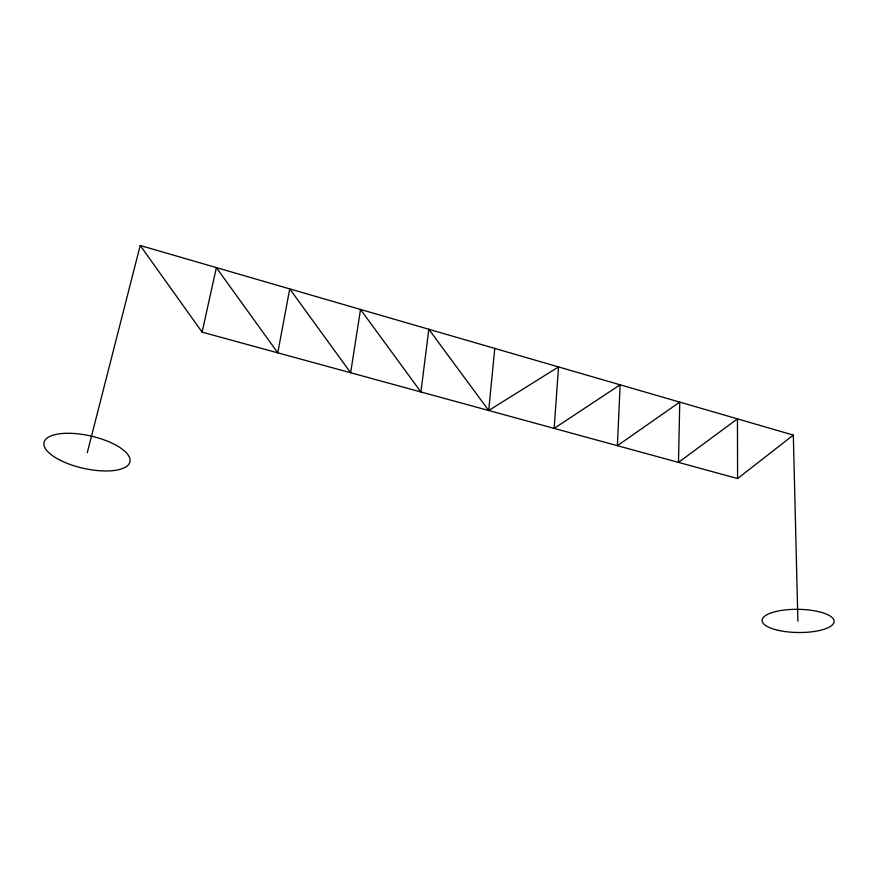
<?xml version="1.0" encoding="UTF-8"?>
<svg xmlns="http://www.w3.org/2000/svg" width="878" height="878" viewBox="0 0 878 878"><rect width="100%" height="100%" fill="white"/><g stroke="black" fill="none" stroke-linecap="round" stroke-linejoin="round"><path stroke-width="1.32" d="M87.284 452.697L140.217 245.489L202.127 332.147L737.586 478.554L737.454 418.861L678.485 462.388L679.759 402.113L617.377 445.684L620.153 384.805L554.15 428.398L558.529 366.916L488.706 410.509L494.786 348.412M202.127 332.147L216.361 267.592L277.766 352.835L289.74 288.895L350.64 372.755L360.518 309.44L420.913 391.972L428.826 329.272L488.706 410.509M737.586 478.554L793.328 435.082L140.217 245.489M793.328 435.082L797.882 621.185M60.417 460.357A44.021 16.572 12.7 0 0 129.648 462.739A44.021 16.572 12.7 0 0 70.898 433.337A44.021 16.572 12.7 0 0 60.417 460.357M778.193 630.327A35.998 11.59 0.8 0 0 834.034 622.074A35.998 11.59 0.8 0 0 782.111 610.331A35.998 11.59 0.8 0 0 778.193 630.327"/></g></svg>
